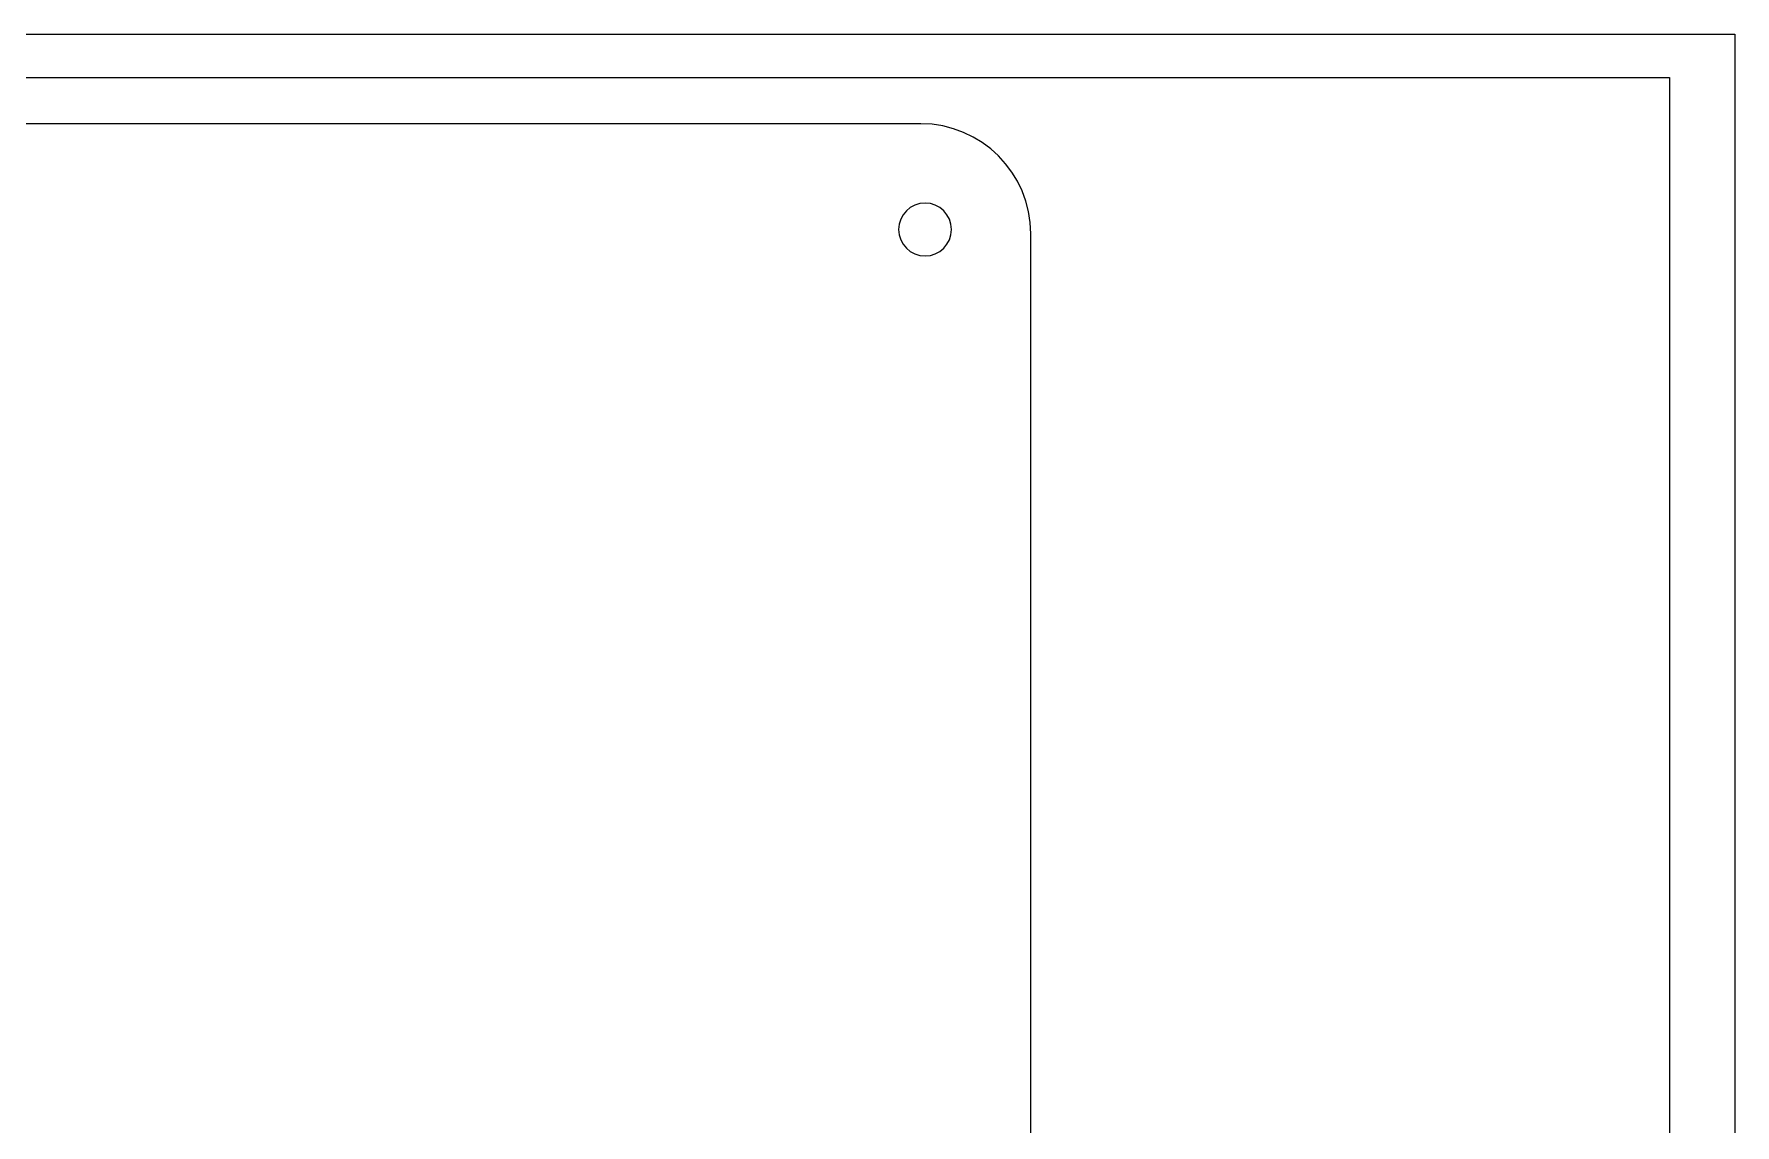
# Model space of a CAD drawing. Extents: x -123 to 250, y -165 to 87.
# Drawn here: x 153.5 to 250, y -100.2 to -38.3 of the extents above; entities that cross this region are included whole.
import ezdxf

# ---------------------------------------------------------------- set-up
doc = ezdxf.new("R2010")
doc.units = 0
doc.header["$MEASUREMENT"] = 0
doc.layers.add('LAYER_1', color=7, linetype='CONTINUOUS')

# ---------------------------------------------------------------- blocks, each defined once
blk = doc.blocks.new('BLOCK_16')
at = {"layer": 'LAYER_1', "color": 7}
for points, knots in [([(203.824, -160.304), (203.824, -160.304), (56.168, -160.304), (56.168, -160.304), (52.722, -160.304), (49.928, -157.51), (49.928, -154.064), (49.928, -154.064), (49.928, -49.643), (49.928, -49.643), (49.928, -46.197), (52.722, -43.403), (56.168, -43.403), (56.168, -43.403), (203.824, -43.403), (203.824, -43.403), (207.27, -43.403), (210.064, -46.197), (210.064, -49.643), (210.064, -49.643), (210.064, -154.064), (210.064, -154.064), (210.064, -157.51), (207.27, -160.304), (203.824, -160.304)], [0, 0, 0, 0, 1, 1, 1, 2, 2, 2, 3, 3, 3, 4, 4, 4, 5, 5, 5, 6, 6, 6, 7, 7, 7, 8, 8, 8, 8]), ([(205.564, -49.403), (205.564, -50.232), (204.893, -50.903), (204.064, -50.903), (203.236, -50.903), (202.564, -50.232), (202.564, -49.403), (202.564, -48.575), (203.236, -47.903), (204.064, -47.903), (204.893, -47.903), (205.564, -48.575), (205.564, -49.403)], [0, 0, 0, 0, 1, 1, 1, 2, 2, 2, 3, 3, 3, 4, 4, 4, 4])]:
    blk.add_open_spline(points, degree=3, knots=knots, dxfattribs=at)

msp = doc.modelspace()

# ---------------------------------------------------------------- linework, layer by layer
at = {"layer": 'LAYER_1', "color": 1}
for points in [[(250.02, -165.311), (43.645, -165.311), (43.645, -38.311), (250.02, -38.311), (250.02, -165.311)], [(246.307, -161.435), (46.282, -161.435), (46.282, -40.785), (246.307, -40.785), (246.307, -161.435)]]:
    msp.add_lwpolyline(points, dxfattribs=at)

# ---------------------------------------------------------------- block references
at = {"layer": 'LAYER_1'}
msp.add_blockref('BLOCK_16', (0, 0), dxfattribs=at)

doc.saveas('drawing.dxf')
